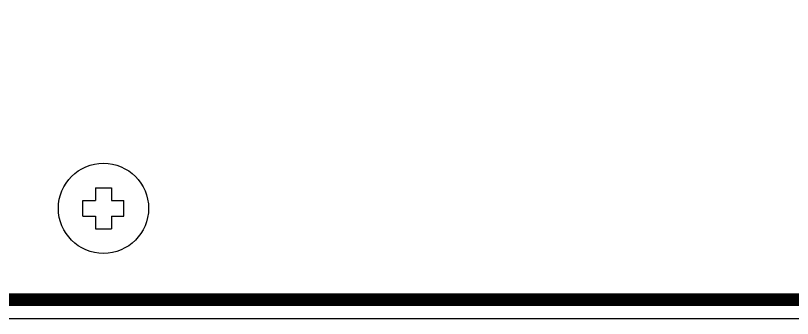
# Model space of a CAD drawing. Extents: x 4.9 to 38.9, y -1.1 to 21.9.
# Drawn here: x 21.977 to 24.444, y 11.767 to 12.729 of the extents above; entities that cross this region are included whole.
import ezdxf

# ---------------------------------------------------------------- set-up
doc = ezdxf.new("R2010")
doc.units = 0
doc.layers.get('0').update_dxf_attribs({"linetype": 'CONTINUOUS'})

msp = doc.modelspace()

# ---------------------------------------------------------------- linework, layer by layer
at = {"linetype": 'CONTINUOUS'}
for p, q in [((22.2315, 12.1816), (22.2315, 12.1415)), ((22.2315, 12.1816), (22.2816, 12.1816)), ((22.2816, 12.1816), (22.2816, 12.1415)), ((22.1915, 12.0915), (22.1915, 12.1415)), ((22.1915, 12.1415), (22.2315, 12.1415)), ((22.2816, 12.1415), (22.3217, 12.1415)), ((22.3217, 12.0915), (22.3217, 12.1415)), ((22.1915, 12.0915), (22.2315, 12.0915)), ((22.2315, 12.0915), (22.2315, 12.0514)), ((22.2816, 12.0915), (22.2816, 12.0514)), ((22.2816, 12.0915), (22.3217, 12.0915)), ((22.2315, 12.0514), (22.2816, 12.0514))]:
    msp.add_line(p, q, dxfattribs=at)
msp.add_line((13.5356, 11.7665), (30.9776, 11.7665))
at = {"linetype": 'CONTINUOUS', "const_width": 0.04}
msp.add_lwpolyline([(30.9966, 11.9065), (30.9966, 16.7765, 0.414214), (30.9166, 16.8565), (13.5966, 16.8565, 0.414214), (13.5166, 16.7765), (13.5166, 11.9065, 0.414214), (13.5966, 11.8265), (30.9166, 11.8265, 0.414214)], format="xyb", close=True, dxfattribs=at)
msp.add_circle((22.2566, 12.1165), 0.1432)

doc.saveas('drawing.dxf')
